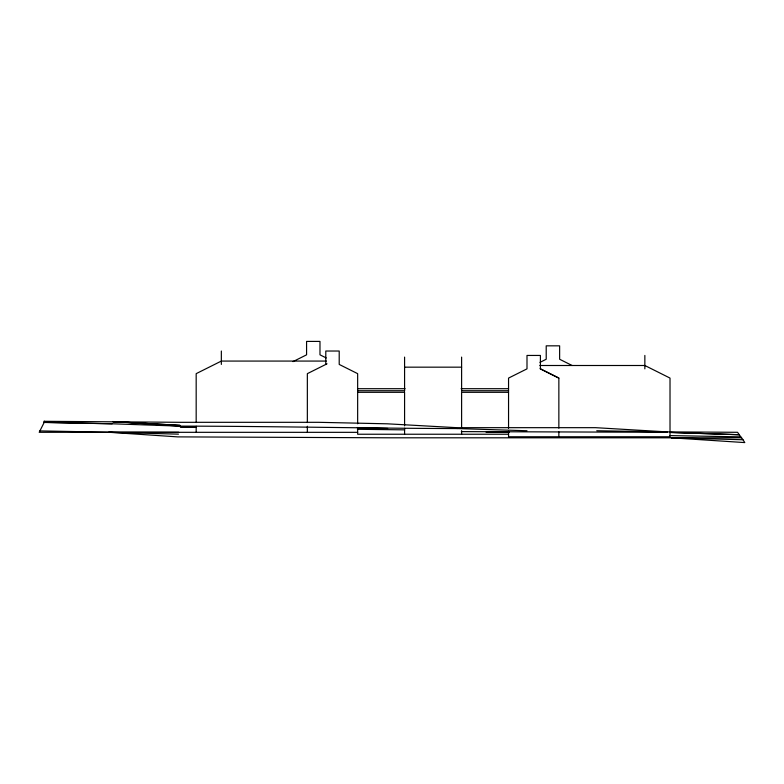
<?xml version="1.0" encoding="UTF-8"?>
<svg xmlns="http://www.w3.org/2000/svg" width="784" height="784" viewBox="0 0 784 784"><rect width="100%" height="100%" fill="white"/><g stroke="black" fill="none" stroke-linecap="round" stroke-linejoin="round"><path stroke-width="1.18" d="M180.32 426.133L112.171 423.791L44.169 422.449L44.472 421.302L43.933 421.302L180.928 422.311L318.5 422.311L387.286 423.811L456.69 427.672L595.517 427.672L666.87 431.886L737.548 432.298L741.468 437.805M44.169 422.449L39.2 432.298L357.651 432.337M292.991 361.62L306.573 354.829L306.573 341.412L319.98 341.412L319.98 354.829L326.242 357.955M327.026 363.815L307.348 373.654L307.348 422.556M539.96 362.375L546.213 359.248L546.213 345.832L559.629 345.832L559.629 359.248L572.163 365.52M326.369 361.071L221.343 361.071L196.176 373.654L196.176 422.556M539.823 365.501L644.85 365.501L670.016 378.084L670.016 436.766L508.551 436.766L508.551 431.269M404.583 367.167L461.609 367.167M357.651 388.697L405.112 388.697M461.09 388.697L508.551 388.697M357.651 390.726L404.583 390.726M461.609 390.726L508.551 390.726M357.651 392.314L404.583 392.314L404.583 425.849M508.551 392.314L461.609 392.314L461.609 428.25M196.039 426.917L180.232 426.917L195.922 427.241M486.109 432.298L509.355 432.298M667.429 432.298L461.315 431.612M508.551 434.238L357.651 434.238L357.651 427.447M179.957 426.133C272.371 426.222 364.746 428.329 457.16 428.554M357.386 429.289L404.691 429.857M108.819 432.219L178.723 432.298M596.761 430.759L667.057 431.886M669.683 435.6L740.743 436.855M39.817 430.906L108.996 432.219M44.051 422.341L112.171 423.791M357.328 427.731L387.649 428.456M109.143 432.298L178.458 434.14M671.261 437.805L742.977 439.755L744.8 442.588L671.447 437.805M456.974 428.554L526.995 430.759M670.438 432.494L739.136 434.728L670.212 432.386M112.661 421.557L180.036 425.369L112.847 421.557L180.134 426.133M109.329 432.298L177.694 436.884L389.119 437.805L741.654 437.805L742.977 439.755M558.855 378.084L540.264 368.784L558.855 378.084L558.855 428.201M644.85 355.436L644.85 368.852M558.855 431.876L558.855 436.766M540.411 368.862L540.411 355.446L526.995 355.446L526.995 368.862L508.551 378.084L508.551 428.289M461.609 357.102L461.609 391.098M461.609 430.641L461.609 434.238M404.583 357.102L404.583 391.098M404.583 428.25L404.583 434.238M357.651 423.781L357.651 373.654L339.207 364.433L339.207 351.026L325.791 351.026L325.791 364.433M307.348 426.231L307.348 432.337M221.343 351.016L221.343 364.433M196.176 426.231L196.176 432.337"/></g></svg>
